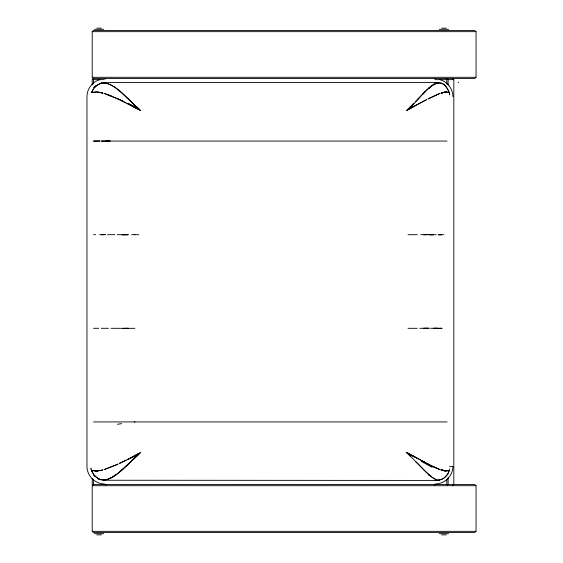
<?xml version="1.0" encoding="UTF-8"?>
<svg xmlns="http://www.w3.org/2000/svg" width="563" height="563" viewBox="0 0 563 563"><rect width="100%" height="100%" fill="white"/><g stroke="black" fill="none" stroke-linecap="round" stroke-linejoin="round"><path stroke-width="0.84" d="M449.394 469.626L449.513 468.866M93.359 88.926L91.417 92.599L97.11 91.924L102.811 93.022L96.076 91.931L91.417 92.599C104.746 66.61 128.547 101.249 140.644 110.651L137.006 107.047L138.85 108.863M407.879 109.933L413.39 106.421L426.782 99.581L423.193 101.46M126.077 460.14L119.447 463.419L133.713 456.579L139.378 453.046M93.775 87.708L96.104 85.323M452.814 79.636L453.314 79.052L452.652 78.468M435.206 484.532L434.706 485.116L434.207 484.532M452.652 485.7L453.813 484.532L453.813 79.636L453.314 79.052M93.859 87.455L94.69 86.533M408.33 108.863C418.956 101.727 438.281 66.145 449.246 92.599L445.368 91.924L441.012 93.022L446.128 91.931L449.246 92.599C440.963 70.98 426.233 91.206 417.289 99.707M410.209 106.963L413.791 103.296M410.103 107.047L406.577 110.651L408.393 108.807M419.02 97.997L415.501 101.572M138.808 454.193L140.644 452.349L137.006 455.953L138.85 454.137C127.21 463.469 103.979 495.764 91.417 470.401L97.11 471.076L102.811 469.978L96.076 471.069L91.417 470.401L93.409 474.074M93.388 78.468L92.219 77.3L92.219 31.662L93.388 30.493L474.708 30.493L476.045 31.662L476.045 77.3L474.708 78.468L93.388 78.468L92.219 79.636L92.219 84.907M446.804 479.261L446.804 484.532L447.458 485.116L448.12 484.532L474.708 484.532L476.045 485.7L476.045 531.338L474.708 532.507L93.388 532.507L92.219 531.338L92.219 485.7L93.388 484.532L447.599 484.532M106.259 484.532L105.675 485.116L105.091 484.532M422.334 94.598L425.551 91.445M133.213 459.704L136.957 456.037M94.626 87.356C107.125 74.309 121.756 94.429 131.292 101.572M131.292 461.428C121.777 468.536 107.139 488.691 94.683 475.658M125.648 466.748L129.434 463.293M434.706 79.052L435.368 78.468M435.206 79.636L446.804 79.636L447.458 79.052L448.12 79.636L453.813 79.636M428.612 88.581L431.49 86.104M119.968 471.555L123.754 468.402M411.68 107.814L413.39 106.421L409.111 109.25M138.09 453.75L133.713 456.579L135.465 455.185M443.989 478.1L447.782 474.074L449.246 470.401L445.368 471.076L441.012 469.978L446.128 471.069L449.246 470.401C448.014 475.834 443.018 480.035 437.465 480.38A42.07 27.988 89.6 0 1 435.987 480.436L102.938 480.246M410.392 108.539L413.39 106.421M133.713 456.579L136.781 454.461M112.494 476.896L116.203 474.419M432.834 85.055L435.319 83.444M428.534 88.377L429.689 87.652M412.975 107.097L416.866 104.929M418.175 104.239L423.151 101.516M134.135 455.903L130.088 458.071M127.407 459.457L128.737 458.761M115.584 465.235L118.124 464.046L104.035 469.633L115.499 465.242M107.16 479.556L110.679 477.945M442.518 478.965L437.507 480.302L432.848 477.903L425.551 471.555L408.33 454.137M99.897 79.65C92.423 81.712 87.019 88.877 86.955 96.604L86.955 466.396C86.92 475.735 95.013 483.99 104.394 483.941M441.434 93.071L442.954 92.705M441.512 93.106L443.018 92.754M443.707 92.564L445.213 92.283M443.757 92.613L445.227 92.346M117.4 424.263L121.664 423.657M101.755 83.014L104.936 82.564L435.987 82.564A42.091 28.009 -88.7 0 1 437.162 82.592L437.465 82.62M435.445 483.941C444.84 484.011 452.948 475.742 452.926 466.396L449.591 466.396M435.987 480.436L439.794 479.986M444.559 92.1L446.846 91.931M95.056 471.062L98.208 470.9M105.886 141.074L110.158 140.996L101.22 141.074L447.071 141.074M128.23 234.694L122.094 234.771L128.195 234.729M443.82 234.701L438.338 234.771L441.554 234.694L439.351 234.694M442.251 328.342L438.338 328.391L441.554 328.306L439.351 328.306M99.616 234.665L105.527 234.609L101.22 234.694L104.331 234.694M98.771 328.292L93.521 328.306M101.305 328.271L108.448 328.306M436.149 234.708L429.217 234.771L433.63 234.694L430.456 234.694M430.589 328.292L438.338 328.229L433.63 328.306L436.184 328.306M131.686 234.708L138.815 234.694M420.688 234.672L429.217 234.609L423.679 234.694L427.141 234.694M419.836 328.299L429.217 328.229L423.679 328.306L427.141 328.306M447.071 421.926L93.521 421.926M96.773 28.15L101.453 28.15M441.603 28.15L446.283 28.15M94.429 29.318L103.789 29.318M439.267 29.318L448.627 29.318M92.219 31.662L476.045 31.662M92.219 77.3L476.045 77.3M92.804 79.052L93.388 79.636L104.254 79.636M93.521 234.694L95.654 234.694M107.589 234.694L114.922 234.694M117.315 234.694L127.379 234.694M408.027 234.694L417.296 234.694M111.002 328.306L121.439 328.306M123.114 328.306L128.23 328.306L122.094 328.391L134.902 328.306M408.027 328.306L417.296 328.306M92.219 485.7L476.045 485.7M92.219 531.338L476.045 531.338M94.429 533.682L103.789 533.682M439.267 533.682L448.627 533.682M96.773 534.85L101.453 534.85M441.603 534.85L446.283 534.85M437.162 82.599L435.987 82.564L438.549 82.754M104.078 480.401L104.936 480.436A42.091 20.296 -88.9 0 1 104.078 480.408L103.859 480.38M134.304 234.694L134.902 234.694M134.304 421.926L134.902 421.926M98.208 92.1L102.811 93.022M443.757 470.386L445.227 470.654M443.707 470.436L445.213 470.717M444.559 470.9L441.012 469.978M441.512 469.894L443.018 470.246L441.498 469.866M441.434 469.929L442.954 470.295M437.465 480.38C428.556 476.425 422.574 467.867 415.501 461.428M99.355 479.486L100.538 479.859M118.16 98.968L104.035 93.367L118.124 98.954L139.378 109.954L133.713 106.421L127.386 103.508M106.484 94.155L111.587 96.083M411.771 455.221L431.385 465.826L440.034 469.633L429.147 464.651L407.879 453.067M439.97 79.65C447.451 81.712 452.842 88.877 452.926 96.604M409.111 453.75L413.39 456.579L416.866 458.071M119.426 99.567L126.077 102.86M433.721 466.917L438.028 468.845M427.943 464.032L429.083 464.637M97.673 478.691L98.792 479.219M116.808 98.349L123.417 101.516M130.088 104.929L136.781 108.539M425.586 462.786L423.151 461.484M428.584 474.806L430.646 476.016M428.534 474.623L429.689 475.348M105.091 78.468L105.675 79.052M93.388 485.7L92.219 484.532L92.219 478.381M408.393 454.193L406.577 452.349L410.103 455.953M93.444 475.081L94.69 476.467M446.959 78.468L447.458 79.052M452.814 484.532L453.314 485.116M133.713 106.421L134.135 107.097M412.975 455.903L413.39 456.579M90.988 468.866L91.185 469.626L90.953 468.008M449.513 94.134L449.394 93.374L449.534 94.992M448.12 79.636L448.12 84.907M448.12 477.501L448.12 484.532M446.804 79.636L446.804 84.028M93.388 79.636L93.388 84.028M93.388 479.261L93.388 484.532M139.638 453.208A65.463 7.27 -28.4 0 1 128.624 459.126M136.851 455.671A74.597 12.569 -44.8 0 1 131.278 461.02M437.071 480.394A41.641 20.148 86.2 0 1 436.522 480.408M406.085 452.518A66.265 1.288 28.8 0 1 409.104 454.186M410.842 456.248A74.597 0.704 45.6 0 1 407.042 452.385M432.166 467.332A64.956 1.619 29.3 0 1 421.293 461.407M128.568 103.493A64.759 8.642 28.4 0 1 134.275 106.52M135.606 107.456A66.265 5.855 28.4 0 1 139.835 109.764M101.122 82.902A41.641 27.749 85.6 0 1 101.903 82.775M103.444 82.62A41.641 27.749 85.6 0 1 104.197 82.592M103.866 82.655A42.07 20.282 89.6 0 1 104.936 82.564M131.278 101.98A74.597 12.569 44.8 0 1 136.851 107.329M458.317 82.212A65.463 2.027 -28.7 0 1 458.183 82.655M407.042 110.615A74.597 0.704 -45.6 0 1 410.842 106.752M429.083 98.363L427.971 98.954L440.034 93.367L429.083 98.363M99.904 140.996L93.521 141.074L99.904 140.996"/></g></svg>
